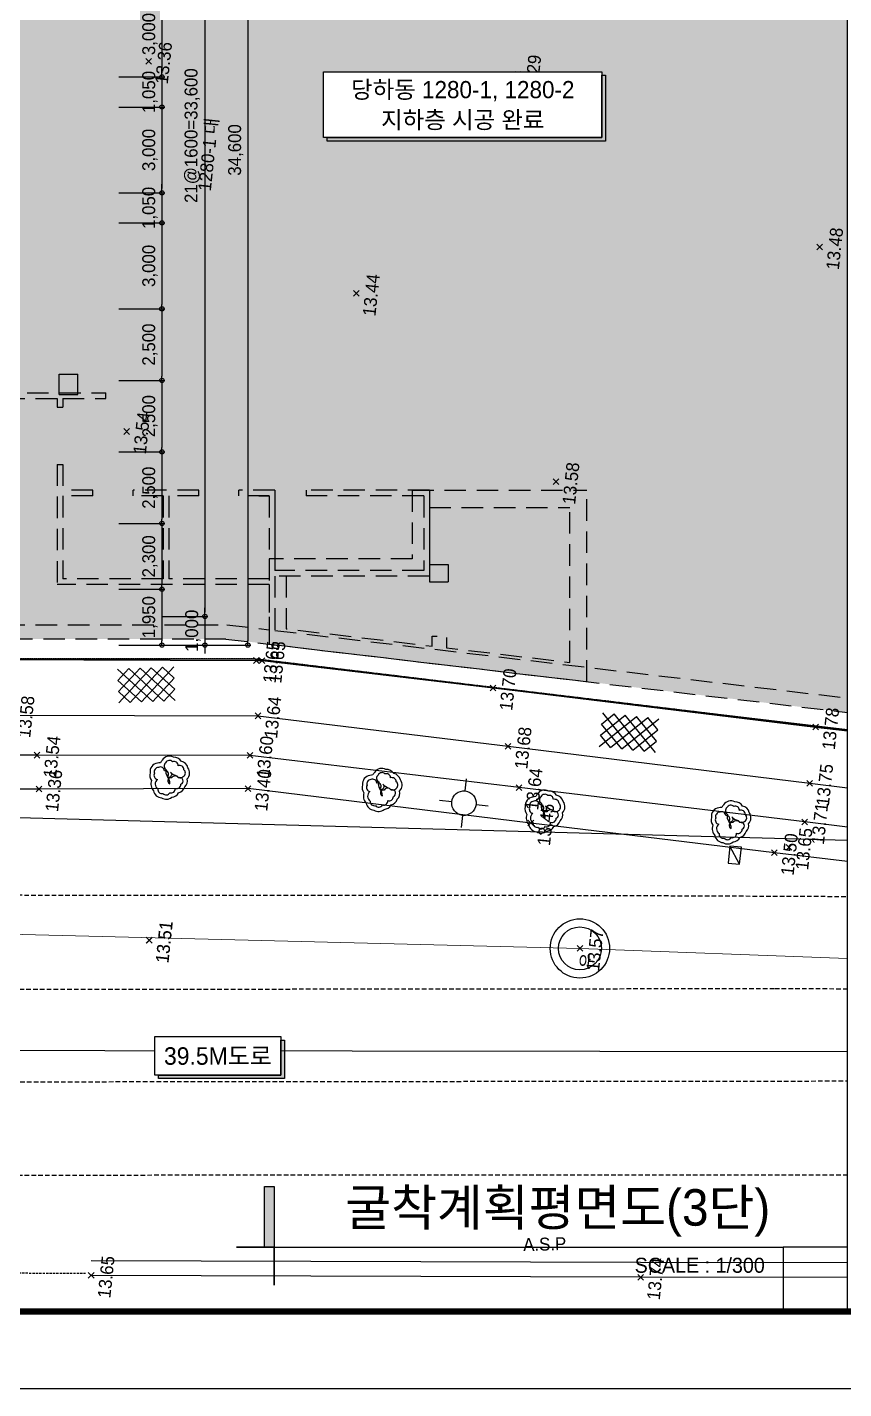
# Model space of a CAD drawing. Header units: millimetres. Extents: x 1073475 to 2890243, y -1340830 to -367733.
# Drawn here: x 1913953 to 1942462, y -456833 to -409260 of the extents above; entities that cross this region are included whole.
import ezdxf
from ezdxf.enums import TextEntityAlignment as Align
from ezdxf.xclip import XClip

# ---------------------------------------------------------------- set-up
doc = ezdxf.new("R2010")
doc.units = ezdxf.units.MM
doc.header["$LTSCALE"] = 50
doc.header["$XCLIPFRAME"] = 2
doc.header["$PDMODE"] = 3
doc.header["$PDSIZE"] = 100
for name, pattern in [('ANYANG3', [3, 2, -1]), ('DASHED', [0.75, 0.5, -0.25]), ('HIDDEN', [9.525, 6.35, -3.175]), ('HIDDEN2', [4.7625, 3.175, -1.5875]), ('PHANTOM', [63.5, 31.75, -6.35, 6.35, -6.35, 6.35, -6.35])]:
    doc.linetypes.add(name, pattern=pattern)
doc.layers.get('Defpoints').update_dxf_attribs({"color": 151})
for name, color, linetype in [('1-우수관로', 140, '우수'), ('11', 11, 'Continuous'), ('A-SYM', 7, 'Continuous'), ('C-DIM', 7, 'Continuous'), ('SITE', 7, 'PHANTOM'), ('TEX', 3, 'Continuous'), ('TEXT', 3, 'Continuous'), ('TITLE-1', 3, 'Continuous'), ('가로등', 1, 'Continuous'), ('건축', 233, 'HIDDEN'), ('도로', 1, 'Continuous'), ('보도', 7, 'Continuous'), ('보도블럭', 7, 'Continuous'), ('연속지적도', 32, 'Continuous'), ('우수맨홀', 1, 'Continuous'), ('우수받이', 5, 'Continuous'), ('자전거전용도로', 7, 'Continuous'), ('조경', 3, 'Continuous'), ('중앙선', 2, 'Continuous'), ('지번', 4, 'Continuous'), ('지하지장물_상수관로', 5, 'HIDDEN2'), ('지하지장물_전기관로', 1, 'HIDDEN2'), ('차선', 7, 'HIDDEN2'), ('측량점_높이', 8, 'Continuous'), ('측량점_심볼', 7, 'Continuous'), ('포장상태', 7, 'Continuous'), ('현황', 9, 'Continuous'), ('화단경계', 3, 'Continuous')]:
    doc.layers.add(name, color=color, linetype=linetype)
doc.layers.add('defpoint', color=193, linetype='Continuous', plot=False)
doc.styles.add('LT', font='')
doc.styles.add('RXHG', font='arial.ttf')
doc.styles.get("Standard").update_dxf_attribs({"font": ''})
doc.styles.add('굴림체', font='')
doc.styles.add('돋움', font='')
doc.styles.get('LT').set_extended_font_data('GulimChe')
doc.styles.get('Standard').set_extended_font_data('Dotum')
doc.styles.get('굴림체').set_extended_font_data('Dotum')
doc.styles.get('돋움').set_extended_font_data('Dotum')
doc.linetypes.add('POWER_LINE', pattern='A,12.7,-5.08,["POWER",Standard,S=2.54,R=0,X=-2.54,Y=-1.27],-6.35', length=24.13)
doc.linetypes.add('WATER_LINE', pattern='A,12.7,-5.08,["WATER",Standard,S=2.54,R=0,X=-2.54,Y=-1.27],-6.35', length=24.13)
doc.linetypes.add('우수', pattern='A,0.5,-0.05,["우수",LT,S=0.1,R=0,X=0,Y=-0.05],-0.4', length=0.95)
doc.dimstyles.new('SAM-300', dxfattribs={"dimscale": 1.5, "dimtxt": 300, "dimasz": 100, "dimexe": 70, "dimexo": 0, "dimgap": 100, "dimtad": 1, "dimdec": 0, "dimzin": 0, "dimdsep": 46, "dimlunit": 6, "dimtxsty": '돋움', "dimblk": 'ORIGIN', "dimcen": 100, "dimclrd": 1, "dimclre": 1, "dimclrt": 7, "dimadec": 0, "dimazin": 0, "dimtfac": 1, "dimtdec": 0, "dimtix": 1, "dimtmove": 2, "dimatfit": 3, "dimfxl": 70, "dimtolj": 1, "dimtzin": 0, "dimlwd": -1, "dimlwe": -1, "dimarcsym": 0})

# ---------------------------------------------------------------- blocks, each defined once
blk = doc.blocks.new('A$405090834614')
at = {"layer": '1-우수관로', "color": 251, "linetype": '우수', "lineweight": 0, "ltscale": 80}
blk.add_lwpolyline([(121638, 164312), (127425, 92669), (132944, 11829)], dxfattribs=at)
at = {"layer": 'SITE', "color": 251, "linetype": 'ANYANG3', "ltscale": 0.5}
for p, q in [((136288, 105044), (134628, 120624)), ((136118, 92684), (136288, 105044)), ((135928, 79844), (136118, 92684))]:
    blk.add_line(p, q, dxfattribs=at)
at = {"layer": '가로등', "color": 251, "linetype": 'Continuous'}
for p, q in [((132045, 97661), (132045, 98089)), ((131616, 97232), (131188, 97232)), ((132473, 97232), (132902, 97232)), ((132045, 96804), (132045, 96375))]:
    blk.add_line(p, q, dxfattribs=at)
blk.add_ellipse((132045, 97232), major_axis=(-303, 303), ratio=1, start_param=3.926991, end_param=10.210176, dxfattribs=at)
at = {"layer": '도로', "color": 251}
for p, q in [((130969, 112042), (129944, 121845)), ((131755, 104782), (130969, 112042)), ((131602, 94836), (131755, 104782)), ((131755, 104782), (131755, 104782)), ((131464, 86267), (131602, 94836)), ((131391, 79577), (131464, 86267)), ((131464, 86267), (131464, 86267))]:
    blk.add_line(p, q, dxfattribs=at)
at = {"layer": '보도', "color": 251}
for p, q in [((135237, 114733), (136239, 104961)), ((136254, 104764), (136155, 96645)), ((136239, 104961), (136254, 104764)), ((136155, 96645), (135985, 85300)), ((136155, 96645), (136155, 96645)), ((135985, 85300), (135906, 79753))]:
    blk.add_line(p, q, dxfattribs=at)
at = {"layer": '보도블럭', "color": 251}
for p, q in [((134257, 109582), (135601, 108586)), ((134315, 109192), (134647, 109640)), ((134373, 108802), (135037, 109698)), ((134431, 108412), (135427, 109756)), ((134647, 109640), (135543, 108976)), ((135037, 109698), (135485, 109366)), ((134315, 109192), (135659, 108196)), ((134489, 108022), (135485, 109366)), ((134547, 107632), (135543, 108976)), ((134373, 108802), (135717, 107806)), ((134937, 107690), (135601, 108586)), ((134431, 108412), (135327, 107748)), ((134489, 108022), (134937, 107690)), ((135327, 107748), (135659, 108196)), ((134513, 91559), (135697, 92742)), ((134513, 91165), (135697, 92347)), ((134514, 92742), (135696, 91559)), ((134514, 91953), (135302, 92742)), ((134514, 92347), (134908, 92742)), ((134514, 92347), (135696, 91164)), ((134908, 92742), (135696, 91953)), ((135302, 92742), (135697, 92347)), ((134513, 90770), (135696, 91953)), ((134514, 91953), (135696, 90770)), ((134513, 91559), (135302, 90770)), ((134908, 90770), (135696, 91559)), ((134513, 91165), (134908, 90770)), ((135302, 90770), (135696, 91164))]:
    blk.add_line(p, q, dxfattribs=at)
at = {"layer": '연속지적도', "color": 251}
for p, q in [((134628, 120624), (136288, 105044)), ((136288, 105044), (136117, 92685)), ((136117, 92685), (135927, 79844))]:
    blk.add_line(p, q, dxfattribs=at)
at = {"layer": '우수맨홀', "color": 251}
for radius in [1036, 750]:
    blk.add_circle((127425, 92669), radius, dxfattribs=at)
at = {"layer": '우수받이', "color": 251}
blk.add_lwpolyline([(130936, 87837), (130936, 87437), (131536, 87437), (131536, 87837)], close=True, dxfattribs=at)
blk.add_lwpolyline([(130936, 87437), (131536, 87837)], dxfattribs=at)
at = {"layer": '자전거전용도로', "color": 251}
for p, q in [((133434, 113281), (134320, 104708)), ((134320, 104708), (134183, 95906)), ((134320, 104708), (134320, 104708)), ((134183, 95906), (134008, 85298)), ((134008, 85298), (133948, 79417)), ((134008, 85298), (134008, 85298))]:
    blk.add_line(p, q, dxfattribs=at)
at = {"layer": '조경', "color": 251}
for points in [[(131330, 108053, 0.346815), (131116, 107751, 0.330985), (131176, 107400, 0.257815), (131358, 107176, 0.268393), (131584, 106981, 0.287741), (131868, 106929, 0.374085), (132259, 106946, 0.296108), (132459, 107201, 0.276004), (132574, 107484, 0.397465), (132428, 107867, 0.08978), (132334, 107916, 0.089366), (132306, 108018, 0.417873), (131945, 108241, 0.244957), (131681, 108162, 0.283849)], [(131416, 107915, 0.520567), (131274, 107718, 0.520567), (131323, 107479, 0.520567), (131494, 107306, 0.520567), (131659, 107127, 0.997573), (131877, 107234, 0.520567), (131848, 107475, 0.940956), (131636, 107510, 0.176046), (131879, 107627, 1.063971), (132044, 107539, 0.138397), (131938, 107302, 0.467806), (131935, 107074, 0.520567), (132177, 107080, 0.520567), (132295, 107292, 0.520567), (132412, 107504, 0.520567), (132348, 107738, 0.520567), (132110, 107691, 0.258914), (131879, 107627, 0.824029), (132066, 107747, 0.520567), (132163, 107969, 0.520567), (131949, 108084, 0.520567), (131741, 107958, 0.520567), (131416, 107915)], [(131688, 100631, 0.346815), (131475, 100330, 0.330985), (131534, 99978, 0.257815), (131716, 99754, 0.268393), (131943, 99559, 0.287741), (132226, 99507, 0.374085), (132618, 99524, 0.296108), (132817, 99779, 0.276004), (132932, 100062, 0.397465), (132787, 100445, 0.08978), (132692, 100494, 0.089366), (132665, 100596, 0.417873), (132304, 100819, 0.244957), (132040, 100740, 0.283849)], [(131775, 100493, 0.520567), (131633, 100296, 0.520567), (131682, 100057, 0.520567), (131853, 99885, 0.520567), (132017, 99706, 0.997573), (132236, 99813, 0.520567), (132207, 100053, 0.940956), (131995, 100088, 0.176046), (132238, 100205, 1.063971), (132402, 100117, 0.138397), (132296, 99880, 0.467806), (132293, 99652, 0.520567), (132536, 99658, 0.520567), (132653, 99870, 0.520567), (132771, 100082, 0.520567), (132707, 100316, 0.520567), (132468, 100269, 0.258914), (132238, 100205, 0.824029), (132425, 100325, 0.520567), (132522, 100547, 0.520567), (132308, 100662, 0.520567), (132100, 100537, 0.520567), (131775, 100493)], [(131535, 94898, 0.346815), (131321, 94597, 0.330985), (131381, 94245, 0.257815), (131562, 94021, 0.268393), (131789, 93827, 0.287741), (132073, 93774, 0.374085), (132464, 93791, 0.296108), (132663, 94047, 0.276004), (132778, 94330, 0.397465), (132633, 94713, 0.08978), (132539, 94762, 0.089366), (132511, 94864, 0.417873), (132150, 95087, 0.244957), (131886, 95008, 0.283849)], [(131621, 94761, 0.520567), (131479, 94563, 0.520567), (131528, 94325, 0.520567), (131699, 94152, 0.520567), (131864, 93973, 0.997573), (132082, 94080, 0.520567), (132053, 94320, 0.940956), (131841, 94355, 0.176046), (132084, 94473, 1.063971), (132249, 94384, 0.138397), (132142, 94148, 0.467806), (132139, 93919, 0.520567), (132382, 93925, 0.520567), (132500, 94137, 0.520567), (132617, 94349, 0.520567), (132553, 94584, 0.520567), (132314, 94536, 0.258914), (132084, 94473, 0.824029), (132271, 94592, 0.520567), (132368, 94814, 0.520567), (132154, 94929, 0.520567), (131946, 94804, 0.520567), (131621, 94761)], [(131842, 88398, 0.346815), (131628, 88096, 0.330985), (131688, 87745, 0.257815), (131870, 87521, 0.268393), (132096, 87326, 0.287741), (132380, 87274, 0.374085), (132771, 87290, 0.296108), (132971, 87546, 0.276004), (133086, 87829, 0.397465), (132940, 88212, 0.08978), (132846, 88261, 0.089366), (132819, 88363, 0.417873), (132457, 88586, 0.244957), (132193, 88507, 0.283849)], [(131928, 88260, 0.520567), (131786, 88063, 0.520567), (131836, 87824, 0.520567), (132006, 87651, 0.520567), (132171, 87472, 0.997573), (132389, 87579, 0.520567), (132360, 87820, 0.940956), (132148, 87855, 0.176046), (132391, 87972, 1.063971), (132556, 87883, 0.138397), (132450, 87647, 0.467806), (132447, 87419, 0.520567), (132690, 87425, 0.520567), (132807, 87637, 0.520567), (132924, 87849, 0.520567), (132860, 88083, 0.520567), (132622, 88036, 0.258914), (132391, 87972, 0.824029), (132578, 88091, 0.520567), (132675, 88314, 0.520567), (132461, 88429, 0.520567), (132253, 88303, 0.520567), (131928, 88260)]]:
    blk.add_lwpolyline(points, format="xyb", close=True, dxfattribs=at)
at = {"layer": '중앙선', "color": 251}
for p, q in [((116731, 89403), (114774, 108487)), ((116222, 89351), (114265, 108435)), ((117597, 76336), (116222, 89351)), ((118105, 76391), (116731, 89403))]:
    blk.add_line(p, q, dxfattribs=at)
at = {"layer": '지하지장물_상수관로', "color": 251, "linetype": 'WATER_LINE', "ltscale": 3}
blk.add_lwpolyline([(125974, 172142), (127656, 154547), (126905, 150875), (134574, 53206), (135978, 16885)], dxfattribs=at)
at = {"layer": '지하지장물_전기관로', "color": 251, "linetype": 'POWER_LINE', "ltscale": 3}
blk.add_lwpolyline([(128114, 30390), (124995, 81247), (120316, 126000), (117897, 159426), (117322, 167477), (116075, 173707), (115884, 185784), (118473, 190768)], dxfattribs=at)
at = {"layer": '차선', "color": 251}
for p, q in [((124764, 135599), (129327, 92317)), ((121864, 70069), (114979, 134740)), ((118223, 135054), (124427, 77076)), ((126736, 85773), (122013, 129883)), ((129327, 92317), (130321, 82550)), ((129096, 62935), (126736, 85773))]:
    blk.add_line(p, q, dxfattribs=at)
at = {"layer": '차선', "color": 251, "ltscale": 0.5}
blk.add_line((111851, 133108), (114316, 108643), dxfattribs=at)
at = {"layer": '측량점_심볼', "color": 251}
for p in [(130969, 112042), (132140, 112234), (156659, 110914), (143718, 110310), (114265, 108435), (126119, 107650), (126125, 107655), (131755, 104782), (132918, 104836), (134320, 104708), (136239, 104961), (136254, 104764), (149360, 102848), (157570, 98048), (136155, 96645), (134183, 95906), (132791, 95376), (143552, 95220), (131602, 94836), (127425, 92669), (116222, 89351), (152678, 86928), (131464, 86267), (131708, 85783), (132647, 85330), (134008, 85298), (135985, 85300)]:
    blk.add_point(p, dxfattribs=at)
at = {"layer": '화단경계', "color": 251}
for p, q in [((132140, 112234), (131000, 122951)), ((132918, 104836), (132140, 112234)), ((132791, 95376), (132918, 104836)), ((132647, 85330), (132791, 95376)), ((132543, 79641), (132647, 85330))]:
    blk.add_line(p, q, dxfattribs=at)
at = {"layer": '우수맨홀', "color": 251, "style": '굴림체'}
blk.add_text('우', height=450, dxfattribs=at).set_placement((126737, 92154))
at = {"layer": '지번', "color": 251, "style": '굴림체'}
blk.add_text('1280-1 대', height=450, rotation=0.0211, dxfattribs=at).set_placement((153644, 108500), align=Align.MIDDLE_CENTER)
at = {"layer": '측량점_높이', "color": 251, "style": '굴림체'}
for s, p in [('13.58', (133434, 112981)), ('13.54', (132140, 111934)), ('13.36', (130969, 111742)), ('13.36', (156659, 110614)), ('13.54', (143718, 110010)), ('13.65', (114265, 108135)), ('13.51', (126119, 107350)), ('13.51', (126125, 107355)), ('13.65', (136239, 104661)), ('13.40', (131755, 104482)), ('13.60', (132918, 104536)), ('13.64', (134320, 104408)), ('13.65', (136254, 104464)), ('13.44', (149360, 102548)), ('13.29', (157570, 97748)), ('13.70', (136155, 96345)), ('13.68', (134183, 95606)), ('13.64', (132791, 95076)), ('13.58', (143552, 94920)), ('13.45', (131602, 94536)), ('13.57', (127425, 92369)), ('13.74', (116222, 89051)), ('13.48', (152678, 86628)), ('13.50', (131464, 85967)), ('13.65', (131708, 85483)), ('13.71', (132647, 85030)), ('13.75', (134008, 84998)), ('13.78', (135985, 85000))]:
    blk.add_text(s, height=450, dxfattribs=at).set_placement(p, align=Align.TOP_CENTER)
at = {"layer": '포장상태', "color": 251, "style": '굴림체'}
blk.add_text('A.S.P', height=450, rotation=277.7206, dxfattribs=at).set_placement((116900, 92027), align=Align.RIGHT)
blk = doc.blocks.new('dbox')
at = {"layer": '11'}
blk.add_line((81088, 1800), (4288, 1800), dxfattribs=at)
at = {"layer": '11', "const_width": 150}
blk.add_lwpolyline([(81088, 1800), (4288, 1800), (4288, 57600), (81088, 57600)], close=True, dxfattribs=at)
at = {"layer": 'TEXT', "color": 7}
blk.add_line((84100, 0), (0, 0), dxfattribs=at)
at = {"layer": 'TEX', "color": 6, "linetype": 'Continuous', "style": 'RXHG', "width": 1}
for tag, p in [('일자', (76628, 15972)), ('축척', (76628, 13925)), ('설계번호', (76684, 12170))]:
    blk.add_attdef(tag, p, '', height=300, dxfattribs=at)
at = {"layer": 'TEX', "color": 7, "linetype": 'Continuous', "style": 'RXHG', "width": 1}
blk.add_attdef('파일명', (81840, 4453), '', height=300, rotation=90, dxfattribs=at)
at = {"layer": 'TEX', "linetype": 'Continuous', "style": 'RXHG', "width": 1}
for tag, p in [('도면명-1', (77799, 3389)), ('도면명-2', (77799, 2662))]:
    blk.add_attdef(tag, text='', height=400, dxfattribs=at).set_placement(p, align=Align.CENTER)
blk = doc.blocks.new('A$359145324269')
at = {"layer": '건축', "ltscale": 0.2}
h = blk.add_hatch(color=254, dxfattribs=at)
h.dxf.hatch_style = 1
h.paths.add_polyline_path([(59185, 39888), (6585, 39888), (6585, 5788), (20479, 5788), (45879, 2788), (59185, 2788)])
at = {"layer": 'defpoint', "ltscale": 30}
blk.add_lwpolyline([(5806, 40677), (59985, 40677), (59985, 2088), (46697, 2088), (33748, 3618), (21497, 5088), (5806, 5088)], close=True, dxfattribs=at)
at = {"layer": '건축', "color": 4, "linetype": 'DASHED', "ltscale": 30}
for p, q in [((14660, 15038), (15310, 15038)), ((14660, 14338), (14660, 15038)), ((15310, 14338), (15310, 15038)), ((11285, 14388), (16285, 14388)), ((14660, 14338), (15310, 14338)), ((16285, 14188), (16285, 14388)), ((7085, 14188), (14585, 14188)), ((14585, 14188), (14585, 13888)), ((14585, 13888), (14785, 13888)), ((14785, 14188), (14785, 13888)), ((14785, 14188), (16285, 14188)), ((14585, 11888), (14585, 7688)), ((14585, 11888), (14785, 11888)), ((14785, 11888), (14785, 10988)), ((15835, 10988), (14785, 10988)), ((15835, 10788), (15835, 10988)), ((17235, 10788), (17235, 10988)), ((19535, 10988), (17235, 10988)), ((19535, 10788), (19535, 10988)), ((22185, 10988), (20935, 10988)), ((20935, 10788), (20935, 10988)), ((22185, 10988), (22185, 8188)), ((27585, 10988), (23285, 10988)), ((23285, 10988), (23285, 10788)), ((26985, 10988), (26985, 8588)), ((26985, 10988), (33085, 10988)), ((27585, 10988), (27585, 7988)), ((33085, 4299), (33085, 10988)), ((14785, 10788), (14785, 7888)), ((15835, 10788), (14785, 10788)), ((18285, 10788), (17235, 10788)), ((18285, 10788), (18285, 7888)), ((18485, 10788), (18485, 7888)), ((19535, 10788), (18485, 10788)), ((21985, 10788), (20935, 10788)), ((21985, 10788), (21985, 7888)), ((22185, 10588), (22185, 8188)), ((27385, 10788), (23285, 10788)), ((27385, 10788), (27385, 8188)), ((27585, 10388), (27585, 8388)), ((27585, 10388), (32485, 10388)), ((32485, 4974), (32485, 10388)), ((21985, 8588), (21985, 5610)), ((26985, 8588), (21985, 8588)), ((27385, 8188), (22185, 8188)), ((27585, 8388), (28235, 8388)), ((28235, 8388), (28235, 7788)), ((21985, 7688), (14585, 7688)), ((18285, 7888), (14785, 7888)), ((21985, 7888), (18485, 7888)), ((21985, 7688), (21985, 6114)), ((27585, 7988), (22185, 7988)), ((22185, 7988), (22185, 6090)), ((27585, 7988), (22585, 7988)), ((27585, 7988), (27585, 7788)), ((27585, 7788), (28235, 7788)), ((7085, 6288), (20509, 6288)), ((20509, 6288), (21985, 6114)), ((20479, 5788), (6585, 5788)), ((20479, 5788), (45879, 2788)), ((22185, 6090), (45909, 3288)), ((21985, 5610), (33085, 4299))]:
    blk.add_line(p, q, dxfattribs=at)
blk.add_lwpolyline([(21628, 10788), (21985, 10788), (21985, 10183)], dxfattribs=at)
at = {"layer": '건축', "color": 4, "linetype": 'DASHED', "ltscale": 30, "elevation": 0, "flags": 128}
blk.add_lwpolyline([(22585, 7988), (22585, 6144), (27685, 5541), (27685, 5888), (28185, 5888), (28185, 5482), (32485, 4974)], dxfattribs=at)
blk = doc.blocks.new('_Origin')
at = {"color": 0, "linetype": 'ByBlock', "lineweight": -2}
blk.add_line((0, 0), (-1, 0), dxfattribs=at)
blk.add_circle((0, 0), 0.5, dxfattribs=at)
blk = doc.blocks.new('*D797')
at = {"layer": 'C-DIM', "color": 1, "ltscale": 0.2, "transparency": 16777216}
for p, q in [((1920155, -396248), (1921760, -396248)), ((1921655, -396398), (1921655, -430698)), ((1920155, -430848), (1921760, -430848))]:
    blk.add_line(p, q, dxfattribs=at)
at = {"layer": 'Defpoints', "color": 0, "ltscale": 0.2, "transparency": 16777216}
for p in [(1920155, -396248), (1920155, -430848), (1921655, -430848)]:
    blk.add_point(p, dxfattribs=at)
at = {"layer": 'C-DIM', "color": 1, "ltscale": 0.2, "transparency": 16777216, "xscale": 150, "yscale": 150, "zscale": 150}
for p, rotation in [((1921655, -396248), 90), ((1921655, -430848), 270)]:
    blk.add_blockref('_Origin', p, dxfattribs=dict(at, rotation=rotation))
at = {"layer": 'C-DIM', "color": 7, "ltscale": 0.2, "transparency": 16777216, "insert": (1921236, -413548), "char_height": 450, "attachment_point": 5, "rotation": 90, "style": '돋움'}
blk.add_mtext('\\A1;34,600', dxfattribs=at)
blk = doc.blocks.new('*D805')
at = {"layer": 'C-DIM', "color": 1, "ltscale": 0.2, "transparency": 16777216}
for p, q in [((1920155, -429698), (1920155, -429548)), ((1918655, -429848), (1920260, -429848)), ((1920155, -429848), (1920155, -430848)), ((1918655, -430848), (1920260, -430848)), ((1920155, -430998), (1920155, -431148))]:
    blk.add_line(p, q, dxfattribs=at)
at = {"layer": 'Defpoints', "color": 0, "ltscale": 0.2, "transparency": 16777216}
for p in [(1918655, -429848), (1918655, -430848), (1920155, -430848)]:
    blk.add_point(p, dxfattribs=at)
at = {"layer": 'C-DIM', "color": 1, "ltscale": 0.2, "transparency": 16777216, "xscale": 150, "yscale": 150, "zscale": 150}
for p, rotation in [((1920155, -429848), 270), ((1920155, -430848), 90)]:
    blk.add_blockref('_Origin', p, dxfattribs=dict(at, rotation=rotation))
at = {"layer": 'C-DIM', "color": 7, "ltscale": 0.2, "transparency": 16777216, "insert": (1919736, -430348), "char_height": 450, "attachment_point": 5, "rotation": 90, "style": '돋움'}
blk.add_mtext('\\A1;1,000', dxfattribs=at)
blk = doc.blocks.new('*D804')
at = {"layer": 'C-DIM', "color": 1, "ltscale": 0.2, "transparency": 16777216}
for p, q in [((1918655, -396248), (1920260, -396248)), ((1920155, -396398), (1920155, -429698)), ((1918655, -429848), (1920260, -429848))]:
    blk.add_line(p, q, dxfattribs=at)
at = {"layer": 'Defpoints', "color": 0, "ltscale": 0.2, "transparency": 16777216}
for p in [(1918655, -396248), (1918655, -429848), (1920155, -429848)]:
    blk.add_point(p, dxfattribs=at)
at = {"layer": 'C-DIM', "color": 1, "ltscale": 0.2, "transparency": 16777216, "xscale": 150, "yscale": 150, "zscale": 150}
for p, rotation in [((1920155, -396248), 90), ((1920155, -429848), 270)]:
    blk.add_blockref('_Origin', p, dxfattribs=dict(at, rotation=rotation))
at = {"layer": 'C-DIM', "color": 7, "ltscale": 0.2, "transparency": 16777216, "insert": (1919717, -413048), "char_height": 450, "attachment_point": 5, "rotation": 90, "style": '돋움'}
blk.add_mtext('\\A1;21@1600=33,600', dxfattribs=at)
blk = doc.blocks.new('*D832')
at = {"layer": 'C-DIM', "color": 1, "ltscale": 0.2, "transparency": 16777216}
for p, q in [((1917155, -407998), (1918760, -407998)), ((1918655, -408148), (1918655, -410848)), ((1917155, -410998), (1918760, -410998))]:
    blk.add_line(p, q, dxfattribs=at)
at = {"layer": 'Defpoints', "color": 0, "ltscale": 0.2, "transparency": 16777216}
for p in [(1917155, -407998), (1917155, -410998), (1918655, -410998)]:
    blk.add_point(p, dxfattribs=at)
at = {"layer": 'C-DIM', "color": 1, "ltscale": 0.2, "transparency": 16777216, "xscale": 150, "yscale": 150, "zscale": 150}
for p, rotation in [((1918655, -407998), 90), ((1918655, -410998), 270)]:
    blk.add_blockref('_Origin', p, dxfattribs=dict(at, rotation=rotation))
at = {"layer": 'C-DIM', "color": 7, "ltscale": 0.2, "transparency": 16777216, "insert": (1918236, -409498), "char_height": 450, "attachment_point": 5, "rotation": 90, "style": '돋움'}
blk.add_mtext('\\A1;3,000', dxfattribs=at)
blk = doc.blocks.new('*D833')
at = {"layer": 'C-DIM', "color": 1, "ltscale": 0.2, "transparency": 16777216}
for p, q in [((1917155, -410998), (1918760, -410998)), ((1918655, -410848), (1918655, -410698)), ((1918655, -410998), (1918655, -412048)), ((1917155, -412048), (1918760, -412048)), ((1918655, -412198), (1918655, -412348))]:
    blk.add_line(p, q, dxfattribs=at)
at = {"layer": 'Defpoints', "color": 0, "ltscale": 0.2, "transparency": 16777216}
for p in [(1917155, -410998), (1917155, -412048), (1918655, -412048)]:
    blk.add_point(p, dxfattribs=at)
at = {"layer": 'C-DIM', "color": 1, "ltscale": 0.2, "transparency": 16777216, "xscale": 150, "yscale": 150, "zscale": 150}
for p, rotation in [((1918655, -410998), 270), ((1918655, -412048), 90)]:
    blk.add_blockref('_Origin', p, dxfattribs=dict(at, rotation=rotation))
at = {"layer": 'C-DIM', "color": 7, "ltscale": 0.2, "transparency": 16777216, "insert": (1918236, -411523), "char_height": 450, "attachment_point": 5, "rotation": 90, "style": '돋움'}
blk.add_mtext('\\A1;1,050', dxfattribs=at)
blk = doc.blocks.new('*D834')
at = {"layer": 'C-DIM', "color": 1, "ltscale": 0.2, "transparency": 16777216}
for p, q in [((1917155, -412048), (1918760, -412048)), ((1918655, -412198), (1918655, -414898)), ((1917155, -415048), (1918760, -415048))]:
    blk.add_line(p, q, dxfattribs=at)
at = {"layer": 'Defpoints', "color": 0, "ltscale": 0.2, "transparency": 16777216}
for p in [(1917155, -412048), (1917155, -415048), (1918655, -415048)]:
    blk.add_point(p, dxfattribs=at)
at = {"layer": 'C-DIM', "color": 1, "ltscale": 0.2, "transparency": 16777216, "xscale": 150, "yscale": 150, "zscale": 150}
for p, rotation in [((1918655, -412048), 90), ((1918655, -415048), 270)]:
    blk.add_blockref('_Origin', p, dxfattribs=dict(at, rotation=rotation))
at = {"layer": 'C-DIM', "color": 7, "ltscale": 0.2, "transparency": 16777216, "insert": (1918236, -413548), "char_height": 450, "attachment_point": 5, "rotation": 90, "style": '돋움'}
blk.add_mtext('\\A1;3,000', dxfattribs=at)
blk = doc.blocks.new('*D835')
at = {"layer": 'C-DIM', "color": 1, "ltscale": 0.2, "transparency": 16777216}
for p, q in [((1918655, -414898), (1918655, -414748)), ((1917155, -415048), (1918760, -415048)), ((1918655, -415048), (1918655, -416099)), ((1917155, -416099), (1918760, -416099)), ((1918655, -416249), (1918655, -416399))]:
    blk.add_line(p, q, dxfattribs=at)
at = {"layer": 'Defpoints', "color": 0, "ltscale": 0.2, "transparency": 16777216}
for p in [(1917155, -415048), (1917155, -416099), (1918655, -416099)]:
    blk.add_point(p, dxfattribs=at)
at = {"layer": 'C-DIM', "color": 1, "ltscale": 0.2, "transparency": 16777216, "xscale": 150, "yscale": 150, "zscale": 150}
for p, rotation in [((1918655, -415048), 270), ((1918655, -416099), 90)]:
    blk.add_blockref('_Origin', p, dxfattribs=dict(at, rotation=rotation))
at = {"layer": 'C-DIM', "color": 7, "ltscale": 0.2, "transparency": 16777216, "insert": (1918236, -415573), "char_height": 450, "attachment_point": 5, "rotation": 90, "style": '돋움'}
blk.add_mtext('\\A1;1,050', dxfattribs=at)
blk = doc.blocks.new('*D836')
at = {"layer": 'C-DIM', "color": 1, "ltscale": 0.2, "transparency": 16777216}
for p, q in [((1917155, -416099), (1918760, -416099)), ((1918655, -416249), (1918655, -418949)), ((1917155, -419099), (1918760, -419099))]:
    blk.add_line(p, q, dxfattribs=at)
at = {"layer": 'Defpoints', "color": 0, "ltscale": 0.2, "transparency": 16777216}
for p in [(1917155, -416099), (1917155, -419099), (1918655, -419099)]:
    blk.add_point(p, dxfattribs=at)
at = {"layer": 'C-DIM', "color": 1, "ltscale": 0.2, "transparency": 16777216, "xscale": 150, "yscale": 150, "zscale": 150}
for p, rotation in [((1918655, -416099), 90), ((1918655, -419099), 270)]:
    blk.add_blockref('_Origin', p, dxfattribs=dict(at, rotation=rotation))
at = {"layer": 'C-DIM', "color": 7, "ltscale": 0.2, "transparency": 16777216, "insert": (1918236, -417599), "char_height": 450, "attachment_point": 5, "rotation": 90, "style": '돋움'}
blk.add_mtext('\\A1;3,000', dxfattribs=at)
blk = doc.blocks.new('*D838')
at = {"layer": 'C-DIM', "color": 1, "ltscale": 0.2, "transparency": 16777216}
for p, q in [((1917155, -421599), (1918760, -421599)), ((1918655, -421749), (1918655, -423949)), ((1917155, -424099), (1918760, -424099))]:
    blk.add_line(p, q, dxfattribs=at)
at = {"layer": 'Defpoints', "color": 0, "ltscale": 0.2, "transparency": 16777216}
for p in [(1917155, -421599), (1917155, -424099), (1918655, -424099)]:
    blk.add_point(p, dxfattribs=at)
at = {"layer": 'C-DIM', "color": 1, "ltscale": 0.2, "transparency": 16777216, "xscale": 150, "yscale": 150, "zscale": 150}
for p, rotation in [((1918655, -421599), 90), ((1918655, -424099), 270)]:
    blk.add_blockref('_Origin', p, dxfattribs=dict(at, rotation=rotation))
at = {"layer": 'C-DIM', "color": 7, "ltscale": 0.2, "transparency": 16777216, "insert": (1918236, -422849), "char_height": 450, "attachment_point": 5, "rotation": 90, "style": '돋움'}
blk.add_mtext('\\A1;2,500', dxfattribs=at)
blk = doc.blocks.new('*D837')
at = {"layer": 'C-DIM', "color": 1, "ltscale": 0.2, "transparency": 16777216}
for p, q in [((1917155, -419099), (1918760, -419099)), ((1918655, -419249), (1918655, -421449)), ((1917155, -421599), (1918760, -421599))]:
    blk.add_line(p, q, dxfattribs=at)
at = {"layer": 'Defpoints', "color": 0, "ltscale": 0.2, "transparency": 16777216}
for p in [(1917155, -419099), (1917155, -421599), (1918655, -421599)]:
    blk.add_point(p, dxfattribs=at)
at = {"layer": 'C-DIM', "color": 1, "ltscale": 0.2, "transparency": 16777216, "xscale": 150, "yscale": 150, "zscale": 150}
for p, rotation in [((1918655, -419099), 90), ((1918655, -421599), 270)]:
    blk.add_blockref('_Origin', p, dxfattribs=dict(at, rotation=rotation))
at = {"layer": 'C-DIM', "color": 7, "ltscale": 0.2, "transparency": 16777216, "insert": (1918236, -420349), "char_height": 450, "attachment_point": 5, "rotation": 90, "style": '돋움'}
blk.add_mtext('\\A1;2,500', dxfattribs=at)
blk = doc.blocks.new('*D839')
at = {"layer": 'C-DIM', "color": 1, "ltscale": 0.2, "transparency": 16777216}
for p, q in [((1917155, -424099), (1918760, -424099)), ((1918655, -424249), (1918655, -426449)), ((1917155, -426599), (1918760, -426599))]:
    blk.add_line(p, q, dxfattribs=at)
at = {"layer": 'Defpoints', "color": 0, "ltscale": 0.2, "transparency": 16777216}
for p in [(1917155, -424099), (1917155, -426599), (1918655, -426599)]:
    blk.add_point(p, dxfattribs=at)
at = {"layer": 'C-DIM', "color": 1, "ltscale": 0.2, "transparency": 16777216, "xscale": 150, "yscale": 150, "zscale": 150}
for p, rotation in [((1918655, -424099), 90), ((1918655, -426599), 270)]:
    blk.add_blockref('_Origin', p, dxfattribs=dict(at, rotation=rotation))
at = {"layer": 'C-DIM', "color": 7, "ltscale": 0.2, "transparency": 16777216, "insert": (1918236, -425349), "char_height": 450, "attachment_point": 5, "rotation": 90, "style": '돋움'}
blk.add_mtext('\\A1;2,500', dxfattribs=at)
blk = doc.blocks.new('*D840')
at = {"layer": 'C-DIM', "color": 1, "ltscale": 0.2, "transparency": 16777216}
for p, q in [((1917155, -426599), (1918760, -426599)), ((1918655, -426749), (1918655, -428748)), ((1917155, -428898), (1918760, -428898))]:
    blk.add_line(p, q, dxfattribs=at)
at = {"layer": 'Defpoints', "color": 0, "ltscale": 0.2, "transparency": 16777216}
for p in [(1917155, -426599), (1917155, -428898), (1918655, -428898)]:
    blk.add_point(p, dxfattribs=at)
at = {"layer": 'C-DIM', "color": 1, "ltscale": 0.2, "transparency": 16777216, "xscale": 150, "yscale": 150, "zscale": 150}
for p, rotation in [((1918655, -426599), 90), ((1918655, -428898), 270)]:
    blk.add_blockref('_Origin', p, dxfattribs=dict(at, rotation=rotation))
at = {"layer": 'C-DIM', "color": 7, "ltscale": 0.2, "transparency": 16777216, "insert": (1918236, -427748), "char_height": 450, "attachment_point": 5, "rotation": 90, "style": '돋움'}
blk.add_mtext('\\A1;2,300', dxfattribs=at)
blk = doc.blocks.new('*D841')
at = {"layer": 'C-DIM', "color": 1, "ltscale": 0.2, "transparency": 16777216}
for p, q in [((1917155, -428898), (1918760, -428898)), ((1918655, -429048), (1918655, -430698)), ((1917155, -430848), (1918760, -430848))]:
    blk.add_line(p, q, dxfattribs=at)
at = {"layer": 'Defpoints', "color": 0, "ltscale": 0.2, "transparency": 16777216}
for p in [(1917155, -428898), (1917155, -430848), (1918655, -430848)]:
    blk.add_point(p, dxfattribs=at)
at = {"layer": 'C-DIM', "color": 1, "ltscale": 0.2, "transparency": 16777216, "xscale": 150, "yscale": 150, "zscale": 150}
for p, rotation in [((1918655, -428898), 90), ((1918655, -430848), 270)]:
    blk.add_blockref('_Origin', p, dxfattribs=dict(at, rotation=rotation))
at = {"layer": 'C-DIM', "color": 7, "ltscale": 0.2, "transparency": 16777216, "insert": (1918236, -429873), "char_height": 450, "attachment_point": 5, "rotation": 90, "style": '돋움'}
blk.add_mtext('\\A1;1,950', dxfattribs=at)

msp = doc.modelspace()

# ---------------------------------------------------------------- hatches: boundary and pattern name
at = {"layer": 'A-SYM'}
msp.add_hatch(color=2, dxfattribs=at).paths.add_polyline_path([(1922579.3, -449761.8), (1922239.9, -449761.8), (1922239.9, -451883.1), (1922579.3, -451883.1)])

# ---------------------------------------------------------------- linework, layer by layer
at = {"layer": 'A-SYM', "color": 2}
for points in [[(1922239.9, -451883.1), (1922239.9, -451883.1), (1921253.6, -451883.1), (1922239.9, -451883.1), (1922239.9, -449761.8), (1922579.3, -449761.8), (1922579.3, -451883.1), (1922239.9, -451883.1), (1940345.7, -451883.1)], [(1921253.6, -451883.1), (1922579.3, -451883.1), (1922579.3, -453208.8), (1922579.3, -451883.1), (1940345.7, -451883.1)]]:
    msp.add_lwpolyline(points, dxfattribs=at)
at = {"layer": 'defpoint'}
msp.add_lwpolyline([(1940345.7, -451883.1), (1940345.7, -454133.1), (1942595.7, -454133.1), (1942595.7, -451883.1), (1940345.7, -451883.1)], dxfattribs=at)

# ---------------------------------------------------------------- block references
at = {"xscale": 1.5, "yscale": 1.5, "zscale": 1.5}
msp.add_blockref('dbox', (1830582.7, -456833.1), dxfattribs=at)
ref = msp.add_blockref('A$405090834614', (2011964.3, -577934.3), dxfattribs=dict(rotation=83.9464212542183))
XClip(ref).set_block_clipping_path([(104661.0409256864, 187029.200860789), (115795.371209384, 82037.659728932), (199028.6359362481, 90864.5294945205), (187894.3056525505, 195856.0706263776)])

# ---------------------------------------------------------------- texts
at = {"layer": 'TITLE-1', "style": '돋움'}
for s, height, p in [('굴착계획평면도(3단)', 1275, (1939895.7, -450496.7)), ('SCALE : 1/300 ', 525, (1939895.7, -452517.9))]:
    msp.add_text(s, height=height, dxfattribs=at).set_placement(p, align=Align.MIDDLE_RIGHT)

# ---------------------------------------------------------------- dimensions: what is measured, and where the dimension line sits
at = {"layer": 'C-DIM', "ltscale": 0.2}
dim = msp.add_linear_dim(base=(1920155, -429848.3), p1=(1918655, -396248.3), p2=(1918655, -429848.3), angle=90, text='21@1600=<>', dimstyle='SAM-300', dxfattribs=at)
dim.commit()
dim.dimension.update_dxf_attribs({"geometry": '*D804', "text_midpoint": (1919717.1, -413048.3)})
for base, p1, p2, picture, middle in [((1921655, -430848.3), (1920155, -396248.3), (1920155, -430848.3), '*D797', (1921236.3, -413548.3)), ((1918655, -410998), (1917155, -407998), (1917155, -410998), '*D832', (1918236.3, -409498)), ((1918655, -412048.3), (1917155, -410998), (1917155, -412048.3), '*D833', (1918236.3, -411523.1)), ((1918655, -415048.3), (1917155, -412048.3), (1917155, -415048.3), '*D834', (1918236.3, -413548.3)), ((1918655, -416098.6), (1917155, -415048.3), (1917155, -416098.6), '*D835', (1918236.3, -415573.4)), ((1918655, -419098.6), (1917155, -416098.6), (1917155, -419098.6), '*D836', (1918236.3, -417598.6)), ((1918655, -421598.6), (1917155, -419098.6), (1917155, -421598.6), '*D837', (1918236.3, -420348.6)), ((1918655, -424098.6), (1917155, -421598.6), (1917155, -424098.6), '*D838', (1918236.3, -422848.6)), ((1918655, -426598.6), (1917155, -424098.6), (1917155, -426598.6), '*D839', (1918236.3, -425348.6)), ((1918655, -428898.3), (1917155, -426598.6), (1917155, -428898.3), '*D840', (1918236.3, -427748.4)), ((1918655, -430848.3), (1917155, -428898.3), (1917155, -430848.3), '*D841', (1918236.3, -429873.3)), ((1920155, -430848.3), (1918655, -429848.3), (1918655, -430848.3), '*D805', (1919736.3, -430348.3))]:
    dim = msp.add_linear_dim(base=base, p1=p1, p2=p2, angle=90, dimstyle='SAM-300', dxfattribs=at)
    dim.commit()
    dim.dimension.update_dxf_attribs({"geometry": picture, "text_midpoint": middle})

# ---------------------------------------------------------------- next in the draw order: wipeouts: each hides what was drawn before it
msp.add_wipeout([(1918409.9, -444529.2), (1922808.2, -444529.2), (1922808.2, -445870), (1918409.9, -445870)]).dxf.layer = '현황'

# ---------------------------------------------------------------- next in the draw order: hatches: boundary and pattern name
at = {"layer": '현황'}
msp.add_hatch(color=256, dxfattribs=at).paths.add_polyline_path([(1918532.4, -445870), (1922808.2, -445870), (1922808.2, -444651.7), (1922930.7, -444651.7), (1922930.7, -445992.5), (1918532.4, -445992.5)])

# ---------------------------------------------------------------- next in the draw order: linework, layer by layer
for points in [[(1918409.9, -444529.2), (1922808.2, -444529.2), (1922808.2, -445870), (1918409.9, -445870)], [(1918532.4, -445870), (1922808.2, -445870), (1922808.2, -444651.7), (1922930.7, -444651.7), (1922930.7, -445992.5), (1918532.4, -445992.5)]]:
    msp.add_lwpolyline(points, close=True, dxfattribs=at)

# ---------------------------------------------------------------- next in the draw order: block references
ref = msp.add_blockref('A$359145324269', (1900411, -436425.2))
XClip(ref).set_block_clipping_path([(-63395.527483372, -17707.8924470364), (42184.75959764, 65992.1074750119)])

# ---------------------------------------------------------------- next in the draw order: texts
at = {"layer": '현황', "style": '돋움'}
msp.add_text('39.5M도로', height=612.5, dxfattribs=at).set_placement((1920609, -445199.6), align=Align.MIDDLE)

# ---------------------------------------------------------------- next in the draw order: wipeouts: each hides what was drawn before it
msp.add_wipeout([(1924300.4, -410815.3), (1934019.6, -410815.3), (1934019.6, -413115.6), (1924300.4, -413115.6)]).dxf.layer = '현황'

# ---------------------------------------------------------------- next in the draw order: hatches: boundary and pattern name
at = {"layer": '현황'}
msp.add_hatch(color=256, dxfattribs=at).paths.add_polyline_path([(1924420.4, -413115.6), (1934019.6, -413115.6), (1934019.6, -410935.3), (1934139.6, -410935.3), (1934139.6, -413235.6), (1924420.4, -413235.6)])

# ---------------------------------------------------------------- next in the draw order: linework, layer by layer
for points in [[(1924300.4, -410815.3), (1934019.6, -410815.3), (1934019.6, -413115.6), (1924300.4, -413115.6)], [(1924420.4, -413115.6), (1934019.6, -413115.6), (1934019.6, -410935.3), (1934139.6, -410935.3), (1934139.6, -413235.6), (1924420.4, -413235.6)]]:
    msp.add_lwpolyline(points, close=True, dxfattribs=at)

# ---------------------------------------------------------------- next in the draw order: texts
at = {"layer": '현황', "style": '돋움'}
for s, p in [('당하동 1280-1, 1280-2', (1929160, -411439.5)), ('지하층 시공 완료', (1929160, -412495.6))]:
    msp.add_text(s, height=600, dxfattribs=at).set_placement(p, align=Align.MIDDLE_CENTER)

doc.saveas('drawing.dxf')
